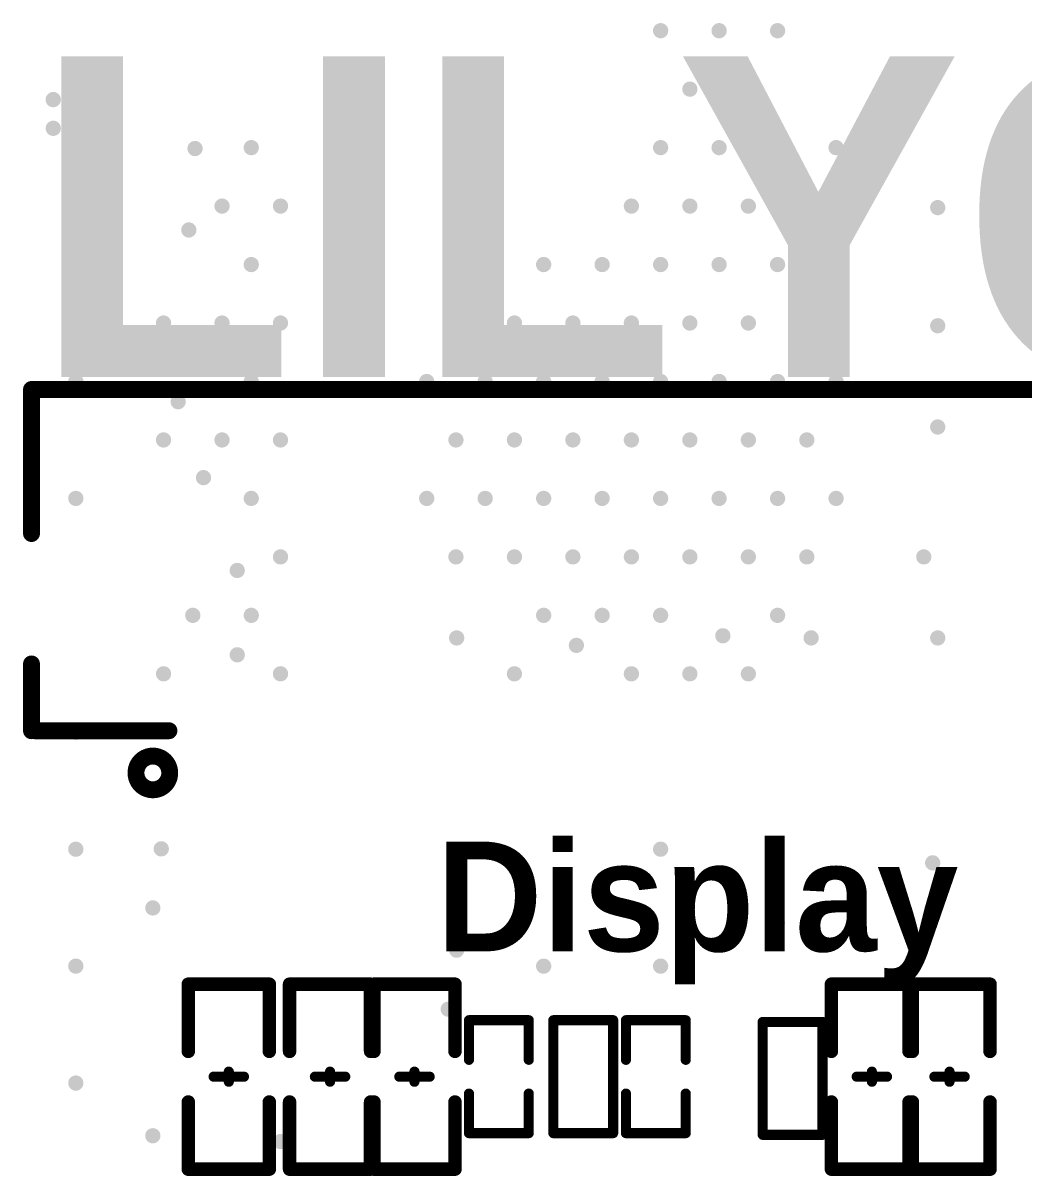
# Model space of a CAD drawing. Header units: millimetres. Extents: x -53 to 39, y 0 to 126.
# Drawn here: x 7.83 to 22.89, y 55.4 to 72.76 of the extents above; entities that cross this region are included whole.
import ezdxf

# ---------------------------------------------------------------- set-up
doc = ezdxf.new("R2010")
doc.units = ezdxf.units.MM
doc.layers.add('TopOverlay', color=2, linetype='Continuous')
doc.layers.add('ViaHoleLayer', color=16, linetype='Continuous')
doc.styles.add('阿里巴巴普惠体 Heavy', font='', dxfattribs={"height": 0.2})
doc.styles.get('阿里巴巴普惠体 Heavy').set_extended_font_data('阿里巴巴普惠体 Heavy', bold=True)

# ---------------------------------------------------------------- blocks, each defined once
blk = doc.blocks.new('R0402_66')
at = {"layer": 'TopOverlay', "const_width": 0.1524}
for points in [[(-0.84987638, -0.44987718), (-0.84987638, 0.4499584599999999)], [(-0.25395682, 0.4499584599999999), (-0.84987638, 0.4499584599999999)], [(0.84996274, 0.4499584599999999), (-0.25395682, 0.4499584599999999)], [(0.84996274, -0.45003974), (0.84996274, 0.4499584599999999)], [(-0.84971382, -0.45003974), (-0.84987638, -0.44987718)], [(-0.25395682, -0.44987718), (-0.84987638, -0.44987718)], [(0.84996274, -0.44987718), (-0.25395682, -0.44987718)]]:
    blk.add_lwpolyline(points, dxfattribs=at)
at = {"layer": 'TopOverlay', "const_width": 0.0762}
for points in [[(-0.88797638, 0.4499584599999999, 1), (-0.81177638, 0.4499584599999999, 1)], [(-0.88797638, 0.4499584599999999, 1), (-0.81177638, 0.4499584599999999, 1)], [(-0.29205682, 0.4499584599999999, 1), (-0.21585682, 0.4499584599999999, 1)], [(-0.29205682, 0.4499584599999999, 1), (-0.21585682, 0.4499584599999999, 1)], [(0.81186274, 0.4499584599999999, 1), (0.8880627399999999, 0.4499584599999999, 1)], [(0.81186274, 0.4499584599999999, 1), (0.8880627399999999, 0.4499584599999999, 1)], [(-0.88797638, -0.44987718, 1), (-0.81177638, -0.44987718, 1)], [(-0.88797638, -0.44987718, 1), (-0.81177638, -0.44987718, 1)], [(-0.88797638, -0.44987718, 1), (-0.81177638, -0.44987718, 1)], [(-0.88781382, -0.45003974, 1), (-0.8116138199999999, -0.45003974, 1)], [(-0.29205682, -0.44987718, 1), (-0.21585682, -0.44987718, 1)], [(-0.29205682, -0.44987718, 1), (-0.21585682, -0.44987718, 1)], [(0.81186274, -0.44987718, 1), (0.8880627399999999, -0.44987718, 1)], [(0.81186274, -0.45003974, 1), (0.8880627399999999, -0.45003974, 1)]]:
    blk.add_lwpolyline(points, format="xyb", close=True, dxfattribs=at)
blk = doc.blocks.new('FPC_SMD_30P_P0_50_L4_9_W18_5_68')
at = {"layer": 'TopOverlay'}
for points, const_width in [([(8.1279619, 1.3968603, 1), (7.6199619, 1.3968603, 1)], 0.254), ([(7.5564619, 1.3968603, 1), (7.683461899999999, 1.3968603, 1)], 0.127), ([(8.0644619, 1.3968603, 1), (8.1914619, 1.3968603, 1)], 0.127), ([(-9.7636203, 0.7619364999999999, 1), (-9.6366203, 0.7619364999999999, 1)], 0.127), ([(-9.7636203, 0.7619364999999999, 1), (-9.6366203, 0.7619364999999999, 1)], 0.127), ([(-7.6946125, 0.7619364999999999, 1), (-7.5676125, 0.7619364999999999, 1)], 0.127), ([(7.5675617, 0.7619364999999999, 1), (7.6945617, 0.7619364999999999, 1)], 0.127), ([(9.5884619, 0.7619364999999999, 1), (9.7154619, 0.7619364999999999, 1)], 0.127), ([(9.636391699999999, 0.7619364999999999, 1), (9.7633917, 0.7619364999999999, 1)], 0.127), ([(-9.7636203, -0.2438781, 1), (-9.6366203, -0.2438781, 1)], 0.127), ([(9.636391699999999, -0.2438273, 1), (9.7633917, -0.2438273, 1)], 0.127), ([(-9.7636203, -2.2061551, 1), (-9.6366203, -2.2061551, 1)], 0.127), ([(9.636391699999999, -2.2061297, 1), (9.7633917, -2.2061297, 1)], 0.127), ([(-9.7636203, -4.3750611, 1), (-9.6366203, -4.3750611, 1)], 0.127), ([(-9.7636203, -4.3750611, 1), (-9.6366203, -4.3750611, 1)], 0.127), ([(9.636391699999999, -4.3750611, 1), (9.7633917, -4.3750611, 1)], 0.127), ([(9.636391699999999, -4.3750611, 1), (9.7633917, -4.3750611, 1)], 0.127)]:
    blk.add_lwpolyline(points, format="xyb", close=True, dxfattribs=dict(at, const_width=const_width))
at = {"layer": 'TopOverlay', "const_width": 0.254}
for points in [[(-9.7001203, 0.7619364999999999), (-9.7001203, -0.2438781)], [(-7.6311125, 0.7619364999999999), (-9.7001203, 0.7619364999999999)], [(9.6519619, 0.7619364999999999), (7.6310617, 0.7619364999999999)], [(9.699891699999998, 0.7619364999999999), (9.699891699999998, -0.2438273)], [(-9.7001203, -2.2061551), (-9.7001203, -4.3750611)], [(9.699891699999998, -2.2061297), (9.699891699999998, -4.3750611)], [(9.699891699999998, -4.3750611), (-9.7001203, -4.3750611)]]:
    blk.add_lwpolyline(points, dxfattribs=at)
blk = doc.blocks.new('C0603_69')
at = {"layer": 'TopOverlay'}
for points, const_width in [([(-0.3809999999999999, 0.6096), (-1.39248134, 0.6096)], 0.2032), ([(-1.39248134, -0.6096), (-1.39248134, 0.6096)], 0.2032), ([(1.39248134, 0.6096), (0.3809999999999999, 0.6096)], 0.2032), ([(1.39248134, -0.6096), (1.39248134, 0.6096)], 0.2032), ([(0, -0.2286), (0, 0.2286)], 0.1524), ([(0, 0), (-0.0762, 0)], 0.1524), ([(0.0762, 0), (0, 0)], 0.1524), ([(-0.3809999999999999, -0.6096), (-1.39248134, -0.6096)], 0.2032), ([(1.39248134, -0.6096), (0.3809999999999999, -0.6096)], 0.2032)]:
    blk.add_lwpolyline(points, dxfattribs=dict(at, const_width=const_width))
for points, const_width in [([(-1.44328134, 0.6096, 1), (-1.34168134, 0.6096, 1)], 0.1016), ([(-1.44328134, 0.6096, 1), (-1.34168134, 0.6096, 1)], 0.1016), ([(-0.4318, 0.6096, 1), (-0.3302, 0.6096, 1)], 0.1016), ([(0.3302, 0.6096, 1), (0.4318, 0.6096, 1)], 0.1016), ([(1.34168134, 0.6096, 1), (1.44328134, 0.6096, 1)], 0.1016), ([(1.34168134, 0.6096, 1), (1.44328134, 0.6096, 1)], 0.1016), ([(-0.0381, 0.2286, 1), (0.0381, 0.2286, 1)], 0.0762), ([(-0.1143, 0, 1), (-0.0381, 0, 1)], 0.0762), ([(-0.0381, 0, 1), (0.0381, 0, 1)], 0.0762), ([(-0.0381, 0, 1), (0.0381, 0, 1)], 0.0762), ([(0.0381, 0, 1), (0.1143, 0, 1)], 0.0762), ([(-0.0381, -0.2286, 1), (0.0381, -0.2286, 1)], 0.0762), ([(-1.44328134, -0.6096, 1), (-1.34168134, -0.6096, 1)], 0.1016), ([(-1.44328134, -0.6096, 1), (-1.34168134, -0.6096, 1)], 0.1016), ([(-0.4318, -0.6096, 1), (-0.3302, -0.6096, 1)], 0.1016), ([(0.3302, -0.6096, 1), (0.4318, -0.6096, 1)], 0.1016), ([(1.34168134, -0.6096, 1), (1.44328134, -0.6096, 1)], 0.1016), ([(1.34168134, -0.6096, 1), (1.44328134, -0.6096, 1)], 0.1016)]:
    blk.add_lwpolyline(points, format="xyb", close=True, dxfattribs=dict(at, const_width=const_width))
blk = doc.blocks.new('C0603_70')
at = {"layer": 'TopOverlay'}
for points, const_width in [([(-1.39248134, 0.6096), (-0.3809999999999999, 0.6096)], 0.2032), ([(-1.39248134, 0.6096), (-1.39248134, -0.6096)], 0.2032), ([(0.3809999999999999, 0.6096), (1.39248134, 0.6096)], 0.2032), ([(1.39248134, 0.6096), (1.39248134, -0.6096)], 0.2032), ([(0, 0.2286), (0, -0.2286)], 0.1524), ([(-0.0762, 0), (0, 0)], 0.1524), ([(0, 0), (0.0762, 0)], 0.1524), ([(-1.39248134, -0.6096), (-0.3809999999999999, -0.6096)], 0.2032), ([(0.3809999999999999, -0.6096), (1.39248134, -0.6096)], 0.2032)]:
    blk.add_lwpolyline(points, dxfattribs=dict(at, const_width=const_width))
for points, const_width in [([(-1.44328134, 0.6096, 1), (-1.34168134, 0.6096, 1)], 0.1016), ([(-1.44328134, 0.6096, 1), (-1.34168134, 0.6096, 1)], 0.1016), ([(-0.4318, 0.6096, 1), (-0.3302, 0.6096, 1)], 0.1016), ([(0.3302, 0.6096, 1), (0.4318, 0.6096, 1)], 0.1016), ([(1.34168134, 0.6096, 1), (1.44328134, 0.6096, 1)], 0.1016), ([(1.34168134, 0.6096, 1), (1.44328134, 0.6096, 1)], 0.1016), ([(-0.0381, 0.2286, 1), (0.0381, 0.2286, 1)], 0.0762), ([(-0.1143, 0, 1), (-0.0381, 0, 1)], 0.0762), ([(-0.0381, 0, 1), (0.0381, 0, 1)], 0.0762), ([(-0.0381, 0, 1), (0.0381, 0, 1)], 0.0762), ([(0.0381, 0, 1), (0.1143, 0, 1)], 0.0762), ([(-0.0381, -0.2286, 1), (0.0381, -0.2286, 1)], 0.0762), ([(-1.44328134, -0.6096, 1), (-1.34168134, -0.6096, 1)], 0.1016), ([(-1.44328134, -0.6096, 1), (-1.34168134, -0.6096, 1)], 0.1016), ([(-0.4318, -0.6096, 1), (-0.3302, -0.6096, 1)], 0.1016), ([(0.3302, -0.6096, 1), (0.4318, -0.6096, 1)], 0.1016), ([(1.34168134, -0.6096, 1), (1.44328134, -0.6096, 1)], 0.1016), ([(1.34168134, -0.6096, 1), (1.44328134, -0.6096, 1)], 0.1016)]:
    blk.add_lwpolyline(points, format="xyb", close=True, dxfattribs=dict(at, const_width=const_width))
blk = doc.blocks.new('C0603_71')
at = {"layer": 'TopOverlay'}
for points, const_width in [([(-1.39248134, 0.6096), (-0.3809999999999999, 0.6096)], 0.2032), ([(-1.39248134, 0.6096), (-1.39248134, -0.6096)], 0.2032), ([(0.3809999999999999, 0.6096), (1.39248134, 0.6096)], 0.2032), ([(1.39248134, 0.6096), (1.39248134, -0.6096)], 0.2032), ([(0, 0.2286), (0, -0.2286)], 0.1524), ([(-0.0762, 0), (0, 0)], 0.1524), ([(0, 0), (0.0762, 0)], 0.1524), ([(-1.39248134, -0.6096), (-0.3809999999999999, -0.6096)], 0.2032), ([(0.3809999999999999, -0.6096), (1.39248134, -0.6096)], 0.2032)]:
    blk.add_lwpolyline(points, dxfattribs=dict(at, const_width=const_width))
for points, const_width in [([(-1.44328134, 0.6096, 1), (-1.34168134, 0.6096, 1)], 0.1016), ([(-1.44328134, 0.6096, 1), (-1.34168134, 0.6096, 1)], 0.1016), ([(-0.4318, 0.6096, 1), (-0.3302, 0.6096, 1)], 0.1016), ([(0.3302, 0.6096, 1), (0.4318, 0.6096, 1)], 0.1016), ([(1.34168134, 0.6096, 1), (1.44328134, 0.6096, 1)], 0.1016), ([(1.34168134, 0.6096, 1), (1.44328134, 0.6096, 1)], 0.1016), ([(-0.0381, 0.2286, 1), (0.0381, 0.2286, 1)], 0.0762), ([(-0.1143, 0, 1), (-0.0381, 0, 1)], 0.0762), ([(-0.0381, 0, 1), (0.0381, 0, 1)], 0.0762), ([(-0.0381, 0, 1), (0.0381, 0, 1)], 0.0762), ([(0.0381, 0, 1), (0.1143, 0, 1)], 0.0762), ([(-0.0381, -0.2286, 1), (0.0381, -0.2286, 1)], 0.0762), ([(-1.44328134, -0.6096, 1), (-1.34168134, -0.6096, 1)], 0.1016), ([(-1.44328134, -0.6096, 1), (-1.34168134, -0.6096, 1)], 0.1016), ([(-0.4318, -0.6096, 1), (-0.3302, -0.6096, 1)], 0.1016), ([(0.3302, -0.6096, 1), (0.4318, -0.6096, 1)], 0.1016), ([(1.34168134, -0.6096, 1), (1.44328134, -0.6096, 1)], 0.1016), ([(1.34168134, -0.6096, 1), (1.44328134, -0.6096, 1)], 0.1016)]:
    blk.add_lwpolyline(points, format="xyb", close=True, dxfattribs=dict(at, const_width=const_width))
blk = doc.blocks.new('R0402_76')
at = {"layer": 'TopOverlay', "const_width": 0.1524}
for points in [[(-0.84987638, 0.4499584599999999), (-0.84987638, -0.44987718)], [(-0.84987638, 0.4499584599999999), (-0.25395682, 0.4499584599999999)], [(-0.25395682, 0.4499584599999999), (0.84996274, 0.4499584599999999)], [(0.84996274, 0.4499584599999999), (0.84996274, -0.45003974)], [(-0.84987638, -0.44987718), (-0.84971382, -0.45003974)], [(-0.84987638, -0.44987718), (-0.25395682, -0.44987718)], [(-0.25395682, -0.44987718), (0.84996274, -0.44987718)]]:
    blk.add_lwpolyline(points, dxfattribs=at)
at = {"layer": 'TopOverlay', "const_width": 0.0762}
for points in [[(-0.88797638, 0.4499584599999999, 1), (-0.81177638, 0.4499584599999999, 1)], [(-0.88797638, 0.4499584599999999, 1), (-0.81177638, 0.4499584599999999, 1)], [(-0.29205682, 0.4499584599999999, 1), (-0.21585682, 0.4499584599999999, 1)], [(-0.29205682, 0.4499584599999999, 1), (-0.21585682, 0.4499584599999999, 1)], [(0.81186274, 0.4499584599999999, 1), (0.8880627399999999, 0.4499584599999999, 1)], [(0.81186274, 0.4499584599999999, 1), (0.8880627399999999, 0.4499584599999999, 1)], [(-0.88797638, -0.44987718, 1), (-0.81177638, -0.44987718, 1)], [(-0.88797638, -0.44987718, 1), (-0.81177638, -0.44987718, 1)], [(-0.88797638, -0.44987718, 1), (-0.81177638, -0.44987718, 1)], [(-0.88781382, -0.45003974, 1), (-0.8116138199999999, -0.45003974, 1)], [(-0.29205682, -0.44987718, 1), (-0.21585682, -0.44987718, 1)], [(-0.29205682, -0.44987718, 1), (-0.21585682, -0.44987718, 1)], [(0.81186274, -0.44987718, 1), (0.8880627399999999, -0.44987718, 1)], [(0.81186274, -0.45003974, 1), (0.8880627399999999, -0.45003974, 1)]]:
    blk.add_lwpolyline(points, format="xyb", close=True, dxfattribs=at)
blk = doc.blocks.new('C0402_83')
at = {"layer": 'TopOverlay', "const_width": 0.1524}
for points in [[(-0.84987638, -0.44987718), (-0.84987638, 0.4499584599999999)], [(-0.25395682, 0.4499584599999999), (-0.84987638, 0.4499584599999999)], [(0.84996274, 0.4499584599999999), (0.25404318, 0.4499584599999999)], [(0.84996274, -0.45003974), (0.84996274, 0.4499584599999999)], [(-0.84971382, -0.45003974), (-0.84987638, -0.44987718)], [(-0.25395682, -0.44987718), (-0.84987638, -0.44987718)], [(0.84996274, -0.44987718), (0.25404318, -0.44987718)]]:
    blk.add_lwpolyline(points, dxfattribs=at)
at = {"layer": 'TopOverlay', "const_width": 0.0762}
for points in [[(-0.88797638, 0.4499584599999999, 1), (-0.81177638, 0.4499584599999999, 1)], [(-0.88797638, 0.4499584599999999, 1), (-0.81177638, 0.4499584599999999, 1)], [(-0.29205682, 0.4499584599999999, 1), (-0.21585682, 0.4499584599999999, 1)], [(0.21594318, 0.4499584599999999, 1), (0.29214318, 0.4499584599999999, 1)], [(0.81186274, 0.4499584599999999, 1), (0.8880627399999999, 0.4499584599999999, 1)], [(0.81186274, 0.4499584599999999, 1), (0.8880627399999999, 0.4499584599999999, 1)], [(-0.88797638, -0.44987718, 1), (-0.81177638, -0.44987718, 1)], [(-0.88797638, -0.44987718, 1), (-0.81177638, -0.44987718, 1)], [(-0.88797638, -0.44987718, 1), (-0.81177638, -0.44987718, 1)], [(-0.88781382, -0.45003974, 1), (-0.8116138199999999, -0.45003974, 1)], [(-0.29205682, -0.44987718, 1), (-0.21585682, -0.44987718, 1)], [(0.21594318, -0.44987718, 1), (0.29214318, -0.44987718, 1)], [(0.81186274, -0.44987718, 1), (0.8880627399999999, -0.44987718, 1)], [(0.81186274, -0.45003974, 1), (0.8880627399999999, -0.45003974, 1)]]:
    blk.add_lwpolyline(points, format="xyb", close=True, dxfattribs=at)
blk = doc.blocks.new('C0603_84')
at = {"layer": 'TopOverlay'}
for points, const_width in [([(-0.3809999999999999, 0.6096), (-1.39248134, 0.6096)], 0.2032), ([(-1.39248134, -0.6096), (-1.39248134, 0.6096)], 0.2032), ([(1.39248134, 0.6096), (0.3809999999999999, 0.6096)], 0.2032), ([(1.39248134, -0.6096), (1.39248134, 0.6096)], 0.2032), ([(0, -0.2286), (0, 0.2286)], 0.1524), ([(0, 0), (-0.0762, 0)], 0.1524), ([(0.0762, 0), (0, 0)], 0.1524), ([(-0.3809999999999999, -0.6096), (-1.39248134, -0.6096)], 0.2032), ([(1.39248134, -0.6096), (0.3809999999999999, -0.6096)], 0.2032)]:
    blk.add_lwpolyline(points, dxfattribs=dict(at, const_width=const_width))
for points, const_width in [([(-1.44328134, 0.6096, 1), (-1.34168134, 0.6096, 1)], 0.1016), ([(-1.44328134, 0.6096, 1), (-1.34168134, 0.6096, 1)], 0.1016), ([(-0.4318, 0.6096, 1), (-0.3302, 0.6096, 1)], 0.1016), ([(0.3302, 0.6096, 1), (0.4318, 0.6096, 1)], 0.1016), ([(1.34168134, 0.6096, 1), (1.44328134, 0.6096, 1)], 0.1016), ([(1.34168134, 0.6096, 1), (1.44328134, 0.6096, 1)], 0.1016), ([(-0.0381, 0.2286, 1), (0.0381, 0.2286, 1)], 0.0762), ([(-0.1143, 0, 1), (-0.0381, 0, 1)], 0.0762), ([(-0.0381, 0, 1), (0.0381, 0, 1)], 0.0762), ([(-0.0381, 0, 1), (0.0381, 0, 1)], 0.0762), ([(0.0381, 0, 1), (0.1143, 0, 1)], 0.0762), ([(-0.0381, -0.2286, 1), (0.0381, -0.2286, 1)], 0.0762), ([(-1.44328134, -0.6096, 1), (-1.34168134, -0.6096, 1)], 0.1016), ([(-1.44328134, -0.6096, 1), (-1.34168134, -0.6096, 1)], 0.1016), ([(-0.4318, -0.6096, 1), (-0.3302, -0.6096, 1)], 0.1016), ([(0.3302, -0.6096, 1), (0.4318, -0.6096, 1)], 0.1016), ([(1.34168134, -0.6096, 1), (1.44328134, -0.6096, 1)], 0.1016), ([(1.34168134, -0.6096, 1), (1.44328134, -0.6096, 1)], 0.1016)]:
    blk.add_lwpolyline(points, format="xyb", close=True, dxfattribs=dict(at, const_width=const_width))
blk = doc.blocks.new('C0603_85')
at = {"layer": 'TopOverlay'}
for points, const_width in [([(-0.3809999999999999, 0.6096), (-1.39248134, 0.6096)], 0.2032), ([(-1.39248134, -0.6096), (-1.39248134, 0.6096)], 0.2032), ([(1.39248134, 0.6096), (0.3809999999999999, 0.6096)], 0.2032), ([(1.39248134, -0.6096), (1.39248134, 0.6096)], 0.2032), ([(0, -0.2286), (0, 0.2286)], 0.1524), ([(0, 0), (-0.0762, 0)], 0.1524), ([(0.0762, 0), (0, 0)], 0.1524), ([(-0.3809999999999999, -0.6096), (-1.39248134, -0.6096)], 0.2032), ([(1.39248134, -0.6096), (0.3809999999999999, -0.6096)], 0.2032)]:
    blk.add_lwpolyline(points, dxfattribs=dict(at, const_width=const_width))
for points, const_width in [([(-1.44328134, 0.6096, 1), (-1.34168134, 0.6096, 1)], 0.1016), ([(-1.44328134, 0.6096, 1), (-1.34168134, 0.6096, 1)], 0.1016), ([(-0.4318, 0.6096, 1), (-0.3302, 0.6096, 1)], 0.1016), ([(0.3302, 0.6096, 1), (0.4318, 0.6096, 1)], 0.1016), ([(1.34168134, 0.6096, 1), (1.44328134, 0.6096, 1)], 0.1016), ([(1.34168134, 0.6096, 1), (1.44328134, 0.6096, 1)], 0.1016), ([(-0.0381, 0.2286, 1), (0.0381, 0.2286, 1)], 0.0762), ([(-0.1143, 0, 1), (-0.0381, 0, 1)], 0.0762), ([(-0.0381, 0, 1), (0.0381, 0, 1)], 0.0762), ([(-0.0381, 0, 1), (0.0381, 0, 1)], 0.0762), ([(0.0381, 0, 1), (0.1143, 0, 1)], 0.0762), ([(-0.0381, -0.2286, 1), (0.0381, -0.2286, 1)], 0.0762), ([(-1.44328134, -0.6096, 1), (-1.34168134, -0.6096, 1)], 0.1016), ([(-1.44328134, -0.6096, 1), (-1.34168134, -0.6096, 1)], 0.1016), ([(-0.4318, -0.6096, 1), (-0.3302, -0.6096, 1)], 0.1016), ([(0.3302, -0.6096, 1), (0.4318, -0.6096, 1)], 0.1016), ([(1.34168134, -0.6096, 1), (1.44328134, -0.6096, 1)], 0.1016), ([(1.34168134, -0.6096, 1), (1.44328134, -0.6096, 1)], 0.1016)]:
    blk.add_lwpolyline(points, format="xyb", close=True, dxfattribs=dict(at, const_width=const_width))
blk = doc.blocks.new('C0402_86')
at = {"layer": 'TopOverlay', "const_width": 0.1524}
for points in [[(-0.84987638, -0.44987718), (-0.84987638, 0.4499584599999999)], [(-0.25395682, 0.4499584599999999), (-0.84987638, 0.4499584599999999)], [(0.84996274, 0.4499584599999999), (0.25404318, 0.4499584599999999)], [(0.84996274, -0.45003974), (0.84996274, 0.4499584599999999)], [(-0.84971382, -0.45003974), (-0.84987638, -0.44987718)], [(-0.25395682, -0.44987718), (-0.84987638, -0.44987718)], [(0.84996274, -0.44987718), (0.25404318, -0.44987718)]]:
    blk.add_lwpolyline(points, dxfattribs=at)
at = {"layer": 'TopOverlay', "const_width": 0.0762}
for points in [[(-0.88797638, 0.4499584599999999, 1), (-0.81177638, 0.4499584599999999, 1)], [(-0.88797638, 0.4499584599999999, 1), (-0.81177638, 0.4499584599999999, 1)], [(-0.29205682, 0.4499584599999999, 1), (-0.21585682, 0.4499584599999999, 1)], [(0.21594318, 0.4499584599999999, 1), (0.29214318, 0.4499584599999999, 1)], [(0.81186274, 0.4499584599999999, 1), (0.8880627399999999, 0.4499584599999999, 1)], [(0.81186274, 0.4499584599999999, 1), (0.8880627399999999, 0.4499584599999999, 1)], [(-0.88797638, -0.44987718, 1), (-0.81177638, -0.44987718, 1)], [(-0.88797638, -0.44987718, 1), (-0.81177638, -0.44987718, 1)], [(-0.88797638, -0.44987718, 1), (-0.81177638, -0.44987718, 1)], [(-0.88781382, -0.45003974, 1), (-0.8116138199999999, -0.45003974, 1)], [(-0.29205682, -0.44987718, 1), (-0.21585682, -0.44987718, 1)], [(0.21594318, -0.44987718, 1), (0.29214318, -0.44987718, 1)], [(0.81186274, -0.44987718, 1), (0.8880627399999999, -0.44987718, 1)], [(0.81186274, -0.45003974, 1), (0.8880627399999999, -0.45003974, 1)]]:
    blk.add_lwpolyline(points, format="xyb", close=True, dxfattribs=at)

msp = doc.modelspace()

# ---------------------------------------------------------------- hatches: boundary and pattern name
at = {"layer": 'ViaHoleLayer'}
h = msp.add_hatch(color=16, dxfattribs=at)
edge = h.paths.add_edge_path()
edge.add_arc((17.42015058, 72.64008332), 0.1149985, 0, 360)
h = msp.add_hatch(color=16, dxfattribs=at)
edge = h.paths.add_edge_path()
edge.add_arc((18.30015136, 72.64008332), 0.1149985, 0, 360)
h = msp.add_hatch(color=16, dxfattribs=at)
edge = h.paths.add_edge_path()
edge.add_arc((19.18015214, 72.64008332), 0.1149985, 0, 360)
h = msp.add_hatch(color=16, dxfattribs=at)
edge = h.paths.add_edge_path()
edge.add_arc((17.86015224, 71.76008254), 0.1149985, 0, 360)
h = msp.add_hatch(color=16, dxfattribs=at)
edge = h.paths.add_edge_path()
edge.add_arc((18.74015302, 71.76008254), 0.1149985, 0, 360)
h = msp.add_hatch(color=16, dxfattribs=at)
edge = h.paths.add_edge_path()
edge.add_arc((8.2804, 71.6026), 0.1149985, 0, 360)
h = msp.add_hatch(color=16, dxfattribs=at)
edge = h.paths.add_edge_path()
edge.add_arc((8.2804, 71.1708), 0.1149985, 0, 360)
h = msp.add_hatch(color=16, dxfattribs=at)
edge = h.paths.add_edge_path()
edge.add_arc((10.414, 70.866), 0.1149985, 0, 360)
h = msp.add_hatch(color=16, dxfattribs=at)
edge = h.paths.add_edge_path()
edge.add_arc((11.26014512, 70.88008176), 0.1149985, 0, 360)
h = msp.add_hatch(color=16, dxfattribs=at)
edge = h.paths.add_edge_path()
edge.add_arc((17.42015058, 70.88008176), 0.1149985, 0, 360)
h = msp.add_hatch(color=16, dxfattribs=at)
edge = h.paths.add_edge_path()
edge.add_arc((18.30015136, 70.88008176), 0.1149985, 0, 360)
h = msp.add_hatch(color=16, dxfattribs=at)
edge = h.paths.add_edge_path()
edge.add_arc((19.18015214, 70.88008176), 0.1149985, 0, 360)
h = msp.add_hatch(color=16, dxfattribs=at)
edge = h.paths.add_edge_path()
edge.add_arc((20.06015292, 70.88008176), 0.1149985, 0, 360)
h = msp.add_hatch(color=16, dxfattribs=at)
edge = h.paths.add_edge_path()
edge.add_arc((19.558, 70.35799999999999), 0.1149985, 0, 360)
h = msp.add_hatch(color=16, dxfattribs=at)
edge = h.paths.add_edge_path()
edge.add_arc((10.820146, 70.00008097999999), 0.1149985, 0, 360)
h = msp.add_hatch(color=16, dxfattribs=at)
edge = h.paths.add_edge_path()
edge.add_arc((11.70014678, 70.00008097999999), 0.1149985, 0, 360)
h = msp.add_hatch(color=16, dxfattribs=at)
edge = h.paths.add_edge_path()
edge.add_arc((16.98015146, 70.00008097999999), 0.1149985, 0, 360)
h = msp.add_hatch(color=16, dxfattribs=at)
edge = h.paths.add_edge_path()
edge.add_arc((17.86015224, 70.00008097999999), 0.1149985, 0, 360)
h = msp.add_hatch(color=16, dxfattribs=at)
edge = h.paths.add_edge_path()
edge.add_arc((18.74015302, 70.00008097999999), 0.1149985, 0, 360)
h = msp.add_hatch(color=16, dxfattribs=at)
edge = h.paths.add_edge_path()
edge.add_arc((21.59, 69.97699999999999), 0.1149985, 0, 360)
h = msp.add_hatch(color=16, dxfattribs=at)
edge = h.paths.add_edge_path()
edge.add_arc((10.32047466, 69.64063034), 0.1149985, 0, 360)
h = msp.add_hatch(color=16, dxfattribs=at)
edge = h.paths.add_edge_path()
edge.add_arc((8.62014278, 69.12008019999999), 0.1149985, 0, 360)
h = msp.add_hatch(color=16, dxfattribs=at)
edge = h.paths.add_edge_path()
edge.add_arc((11.26014512, 69.12008019999999), 0.1149985, 0, 360)
h = msp.add_hatch(color=16, dxfattribs=at)
edge = h.paths.add_edge_path()
edge.add_arc((15.66014902, 69.12008019999999), 0.1149985, 0, 360)
h = msp.add_hatch(color=16, dxfattribs=at)
edge = h.paths.add_edge_path()
edge.add_arc((16.5401498, 69.12008019999999), 0.1149985, 0, 360)
h = msp.add_hatch(color=16, dxfattribs=at)
edge = h.paths.add_edge_path()
edge.add_arc((17.42015058, 69.12008019999999), 0.1149985, 0, 360)
h = msp.add_hatch(color=16, dxfattribs=at)
edge = h.paths.add_edge_path()
edge.add_arc((18.30015136, 69.12008019999999), 0.1149985, 0, 360)
h = msp.add_hatch(color=16, dxfattribs=at)
edge = h.paths.add_edge_path()
edge.add_arc((19.18015214, 69.12008019999999), 0.1149985, 0, 360)
h = msp.add_hatch(color=16, dxfattribs=at)
edge = h.paths.add_edge_path()
edge.add_arc((20.06015292, 69.12008019999999), 0.1149985, 0, 360)
h = msp.add_hatch(color=16, dxfattribs=at)
edge = h.paths.add_edge_path()
edge.add_arc((9.940145219999998, 68.24007942), 0.1149985, 0, 360)
h = msp.add_hatch(color=16, dxfattribs=at)
edge = h.paths.add_edge_path()
edge.add_arc((10.820146, 68.24007942), 0.1149985, 0, 360)
h = msp.add_hatch(color=16, dxfattribs=at)
edge = h.paths.add_edge_path()
edge.add_arc((11.70014678, 68.24007942), 0.1149985, 0, 360)
h = msp.add_hatch(color=16, dxfattribs=at)
edge = h.paths.add_edge_path()
edge.add_arc((15.2201499, 68.24007942), 0.1149985, 0, 360)
h = msp.add_hatch(color=16, dxfattribs=at)
edge = h.paths.add_edge_path()
edge.add_arc((16.10015068, 68.24007942), 0.1149985, 0, 360)
h = msp.add_hatch(color=16, dxfattribs=at)
edge = h.paths.add_edge_path()
edge.add_arc((16.98015146, 68.24007942), 0.1149985, 0, 360)
h = msp.add_hatch(color=16, dxfattribs=at)
edge = h.paths.add_edge_path()
edge.add_arc((17.86015224, 68.24007942), 0.1149985, 0, 360)
h = msp.add_hatch(color=16, dxfattribs=at)
edge = h.paths.add_edge_path()
edge.add_arc((18.74015302, 68.24007942), 0.1149985, 0, 360)
h = msp.add_hatch(color=16, dxfattribs=at)
edge = h.paths.add_edge_path()
edge.add_arc((19.6201538, 68.24007942), 0.1149985, 0, 360)
h = msp.add_hatch(color=16, dxfattribs=at)
edge = h.paths.add_edge_path()
edge.add_arc((21.59, 68.199), 0.1149985, 0, 360)
h = msp.add_hatch(color=16, dxfattribs=at)
edge = h.paths.add_edge_path()
edge.add_arc((8.62014278, 67.36007864), 0.1149985, 0, 360)
h = msp.add_hatch(color=16, dxfattribs=at)
edge = h.paths.add_edge_path()
edge.add_arc((11.26014512, 67.36007864), 0.1149985, 0, 360)
h = msp.add_hatch(color=16, dxfattribs=at)
edge = h.paths.add_edge_path()
edge.add_arc((13.90014746, 67.36007864), 0.1149985, 0, 360)
h = msp.add_hatch(color=16, dxfattribs=at)
edge = h.paths.add_edge_path()
edge.add_arc((14.78014824, 67.36007864), 0.1149985, 0, 360)
h = msp.add_hatch(color=16, dxfattribs=at)
edge = h.paths.add_edge_path()
edge.add_arc((15.66014902, 67.36007864), 0.1149985, 0, 360)
h = msp.add_hatch(color=16, dxfattribs=at)
edge = h.paths.add_edge_path()
edge.add_arc((16.5401498, 67.36007864), 0.1149985, 0, 360)
h = msp.add_hatch(color=16, dxfattribs=at)
edge = h.paths.add_edge_path()
edge.add_arc((17.42015058, 67.36007864), 0.1149985, 0, 360)
h = msp.add_hatch(color=16, dxfattribs=at)
edge = h.paths.add_edge_path()
edge.add_arc((18.30015136, 67.36007864), 0.1149985, 0, 360)
h = msp.add_hatch(color=16, dxfattribs=at)
edge = h.paths.add_edge_path()
edge.add_arc((19.18015214, 67.36007864), 0.1149985, 0, 360)
h = msp.add_hatch(color=16, dxfattribs=at)
edge = h.paths.add_edge_path()
edge.add_arc((20.06015292, 67.36007864), 0.1149985, 0, 360)
h = msp.add_hatch(color=16, dxfattribs=at)
edge = h.paths.add_edge_path()
edge.add_arc((10.16, 67.056), 0.1149985, 0, 360)
h = msp.add_hatch(color=16, dxfattribs=at)
edge = h.paths.add_edge_path()
edge.add_arc((21.59, 66.675), 0.1149985, 0, 360)
h = msp.add_hatch(color=16, dxfattribs=at)
edge = h.paths.add_edge_path()
edge.add_arc((9.940145219999998, 66.48007786), 0.1149985, 0, 360)
h = msp.add_hatch(color=16, dxfattribs=at)
edge = h.paths.add_edge_path()
edge.add_arc((10.820146, 66.48007786), 0.1149985, 0, 360)
h = msp.add_hatch(color=16, dxfattribs=at)
edge = h.paths.add_edge_path()
edge.add_arc((11.70014678, 66.48007786), 0.1149985, 0, 360)
h = msp.add_hatch(color=16, dxfattribs=at)
edge = h.paths.add_edge_path()
edge.add_arc((14.34014912, 66.48007786), 0.1149985, 0, 360)
h = msp.add_hatch(color=16, dxfattribs=at)
edge = h.paths.add_edge_path()
edge.add_arc((15.2201499, 66.48007786), 0.1149985, 0, 360)
h = msp.add_hatch(color=16, dxfattribs=at)
edge = h.paths.add_edge_path()
edge.add_arc((16.10015068, 66.48007786), 0.1149985, 0, 360)
h = msp.add_hatch(color=16, dxfattribs=at)
edge = h.paths.add_edge_path()
edge.add_arc((16.98015146, 66.48007786), 0.1149985, 0, 360)
h = msp.add_hatch(color=16, dxfattribs=at)
edge = h.paths.add_edge_path()
edge.add_arc((17.86015224, 66.48007786), 0.1149985, 0, 360)
h = msp.add_hatch(color=16, dxfattribs=at)
edge = h.paths.add_edge_path()
edge.add_arc((18.74015302, 66.48007786), 0.1149985, 0, 360)
h = msp.add_hatch(color=16, dxfattribs=at)
edge = h.paths.add_edge_path()
edge.add_arc((19.6201538, 66.48007786), 0.1149985, 0, 360)
h = msp.add_hatch(color=16, dxfattribs=at)
edge = h.paths.add_edge_path()
edge.add_arc((10.541, 65.913), 0.1149985, 0, 360)
h = msp.add_hatch(color=16, dxfattribs=at)
edge = h.paths.add_edge_path()
edge.add_arc((8.62014278, 65.60007707999999), 0.1149985, 0, 360)
h = msp.add_hatch(color=16, dxfattribs=at)
edge = h.paths.add_edge_path()
edge.add_arc((11.26014512, 65.60007707999999), 0.1149985, 0, 360)
h = msp.add_hatch(color=16, dxfattribs=at)
edge = h.paths.add_edge_path()
edge.add_arc((13.90014746, 65.60007707999999), 0.1149985, 0, 360)
h = msp.add_hatch(color=16, dxfattribs=at)
edge = h.paths.add_edge_path()
edge.add_arc((14.78014824, 65.60007707999999), 0.1149985, 0, 360)
h = msp.add_hatch(color=16, dxfattribs=at)
edge = h.paths.add_edge_path()
edge.add_arc((15.66014902, 65.60007707999999), 0.1149985, 0, 360)
h = msp.add_hatch(color=16, dxfattribs=at)
edge = h.paths.add_edge_path()
edge.add_arc((16.5401498, 65.60007707999999), 0.1149985, 0, 360)
h = msp.add_hatch(color=16, dxfattribs=at)
edge = h.paths.add_edge_path()
edge.add_arc((17.42015058, 65.60007707999999), 0.1149985, 0, 360)
h = msp.add_hatch(color=16, dxfattribs=at)
edge = h.paths.add_edge_path()
edge.add_arc((18.30015136, 65.60007707999999), 0.1149985, 0, 360)
h = msp.add_hatch(color=16, dxfattribs=at)
edge = h.paths.add_edge_path()
edge.add_arc((19.18015214, 65.60007707999999), 0.1149985, 0, 360)
h = msp.add_hatch(color=16, dxfattribs=at)
edge = h.paths.add_edge_path()
edge.add_arc((20.06015292, 65.60007707999999), 0.1149985, 0, 360)
h = msp.add_hatch(color=16, dxfattribs=at)
edge = h.paths.add_edge_path()
edge.add_arc((11.70014678, 64.7200763), 0.1149985, 0, 360)
h = msp.add_hatch(color=16, dxfattribs=at)
edge = h.paths.add_edge_path()
edge.add_arc((14.34014912, 64.7200763), 0.1149985, 0, 360)
h = msp.add_hatch(color=16, dxfattribs=at)
edge = h.paths.add_edge_path()
edge.add_arc((15.2201499, 64.7200763), 0.1149985, 0, 360)
h = msp.add_hatch(color=16, dxfattribs=at)
edge = h.paths.add_edge_path()
edge.add_arc((16.10015068, 64.7200763), 0.1149985, 0, 360)
h = msp.add_hatch(color=16, dxfattribs=at)
edge = h.paths.add_edge_path()
edge.add_arc((16.98015146, 64.7200763), 0.1149985, 0, 360)
h = msp.add_hatch(color=16, dxfattribs=at)
edge = h.paths.add_edge_path()
edge.add_arc((17.86015224, 64.7200763), 0.1149985, 0, 360)
h = msp.add_hatch(color=16, dxfattribs=at)
edge = h.paths.add_edge_path()
edge.add_arc((18.74015302, 64.7200763), 0.1149985, 0, 360)
h = msp.add_hatch(color=16, dxfattribs=at)
edge = h.paths.add_edge_path()
edge.add_arc((19.6201538, 64.7200763), 0.1149985, 0, 360)
h = msp.add_hatch(color=16, dxfattribs=at)
edge = h.paths.add_edge_path()
edge.add_arc((21.38015536, 64.7200763), 0.1149985, 0, 360)
h = msp.add_hatch(color=16, dxfattribs=at)
edge = h.paths.add_edge_path()
edge.add_arc((11.049, 64.51599999999999), 0.1149985, 0, 360)
h = msp.add_hatch(color=16, dxfattribs=at)
edge = h.paths.add_edge_path()
edge.add_arc((10.38014434, 63.84007552), 0.1149985, 0, 360)
h = msp.add_hatch(color=16, dxfattribs=at)
edge = h.paths.add_edge_path()
edge.add_arc((11.26014512, 63.84007552), 0.1149985, 0, 360)
h = msp.add_hatch(color=16, dxfattribs=at)
edge = h.paths.add_edge_path()
edge.add_arc((15.66014902, 63.84007552), 0.1149985, 0, 360)
h = msp.add_hatch(color=16, dxfattribs=at)
edge = h.paths.add_edge_path()
edge.add_arc((16.5401498, 63.84007552), 0.1149985, 0, 360)
h = msp.add_hatch(color=16, dxfattribs=at)
edge = h.paths.add_edge_path()
edge.add_arc((17.42015058, 63.84007552), 0.1149985, 0, 360)
h = msp.add_hatch(color=16, dxfattribs=at)
edge = h.paths.add_edge_path()
edge.add_arc((19.18015214, 63.84007552), 0.1149985, 0, 360)
h = msp.add_hatch(color=16, dxfattribs=at)
edge = h.paths.add_edge_path()
edge.add_arc((14.351, 63.5), 0.1149985, 0, 360)
h = msp.add_hatch(color=16, dxfattribs=at)
edge = h.paths.add_edge_path()
edge.add_arc((18.35653682, 63.53231134), 0.1149985, 0, 360)
h = msp.add_hatch(color=16, dxfattribs=at)
edge = h.paths.add_edge_path()
edge.add_arc((19.685, 63.5), 0.1149985, 0, 360)
h = msp.add_hatch(color=16, dxfattribs=at)
edge = h.paths.add_edge_path()
edge.add_arc((21.59, 63.5), 0.1149985, 0, 360)
h = msp.add_hatch(color=16, dxfattribs=at)
edge = h.paths.add_edge_path()
edge.add_arc((11.049, 63.246), 0.1149985, 0, 360)
h = msp.add_hatch(color=16, dxfattribs=at)
edge = h.paths.add_edge_path()
edge.add_arc((16.15264994, 63.38837969999999), 0.1149985, 0, 360)
h = msp.add_hatch(color=16, dxfattribs=at)
edge = h.paths.add_edge_path()
edge.add_arc((9.940145219999998, 62.96007474), 0.1149985, 0, 360)
h = msp.add_hatch(color=16, dxfattribs=at)
edge = h.paths.add_edge_path()
edge.add_arc((11.70014678, 62.96007474), 0.1149985, 0, 360)
h = msp.add_hatch(color=16, dxfattribs=at)
edge = h.paths.add_edge_path()
edge.add_arc((15.2201499, 62.96007474), 0.1149985, 0, 360)
h = msp.add_hatch(color=16, dxfattribs=at)
edge = h.paths.add_edge_path()
edge.add_arc((16.98015146, 62.96007474), 0.1149985, 0, 360)
h = msp.add_hatch(color=16, dxfattribs=at)
edge = h.paths.add_edge_path()
edge.add_arc((17.86015224, 62.96007474), 0.1149985, 0, 360)
h = msp.add_hatch(color=16, dxfattribs=at)
edge = h.paths.add_edge_path()
edge.add_arc((18.74015302, 62.96007474), 0.1149985, 0, 360)
h = msp.add_hatch(color=16, dxfattribs=at)
edge = h.paths.add_edge_path()
edge.add_arc((8.62014278, 62.08007395999999), 0.1149985, 0, 360)
h = msp.add_hatch(color=16, dxfattribs=at)
edge = h.paths.add_edge_path()
edge.add_arc((8.62014278, 60.32007239999999), 0.1149985, 0, 360)
h = msp.add_hatch(color=16, dxfattribs=at)
edge = h.paths.add_edge_path()
edge.add_arc((9.906, 60.325), 0.1149985, 0, 360)
h = msp.add_hatch(color=16, dxfattribs=at)
edge = h.paths.add_edge_path()
edge.add_arc((17.42015058, 60.32007239999999), 0.1149985, 0, 360)
h = msp.add_hatch(color=16, dxfattribs=at)
edge = h.paths.add_edge_path()
edge.add_arc((21.5139397, 60.11404029999999), 0.1149985, 0, 360)
h = msp.add_hatch(color=16, dxfattribs=at)
edge = h.paths.add_edge_path()
edge.add_arc((9.779, 59.43599999999999), 0.1149985, 0, 360)
h = msp.add_hatch(color=16, dxfattribs=at)
edge = h.paths.add_edge_path()
edge.add_arc((19.177, 59.20739999999999), 0.1149985, 0, 360)
h = msp.add_hatch(color=16, dxfattribs=at)
edge = h.paths.add_edge_path()
edge.add_arc((18.415, 58.92799999999999), 0.1149985, 0, 360)
h = msp.add_hatch(color=16, dxfattribs=at)
edge = h.paths.add_edge_path()
edge.add_arc((14.351, 58.80099999999999), 0.1149985, 0, 360)
h = msp.add_hatch(color=16, dxfattribs=at)
edge = h.paths.add_edge_path()
edge.add_arc((8.62014278, 58.56007083999999), 0.1149985, 0, 360)
h = msp.add_hatch(color=16, dxfattribs=at)
edge = h.paths.add_edge_path()
edge.add_arc((15.66014902, 58.56007083999999), 0.1149985, 0, 360)
h = msp.add_hatch(color=16, dxfattribs=at)
edge = h.paths.add_edge_path()
edge.add_arc((17.42015058, 58.56007083999999), 0.1149985, 0, 360)
h = msp.add_hatch(color=16, dxfattribs=at)
edge = h.paths.add_edge_path()
edge.add_arc((14.224, 57.91199999999999), 0.1149985, 0, 360)
h = msp.add_hatch(color=16, dxfattribs=at)
edge = h.paths.add_edge_path()
edge.add_arc((8.62014278, 56.80006928), 0.1149985, 0, 360)
h = msp.add_hatch(color=16, dxfattribs=at)
edge = h.paths.add_edge_path()
edge.add_arc((9.779, 56.007), 0.1149985, 0, 360)
h = msp.add_hatch(color=16, dxfattribs=at)
edge = h.paths.add_edge_path()
edge.add_arc((11.70014678, 55.9200685), 0.1149985, 0, 360)

# ---------------------------------------------------------------- block references
for name, p, rotation in [('FPC_SMD_30P_P0_50_L4_9_W18_5_68', (17.653, 62.865), 180), ('C0603_71', (10.922, 56.896), 90), ('C0603_70', (12.446, 56.896), 90), ('C0603_85', (13.716, 56.896), 270), ('C0603_69', (20.5994, 56.896), 270), ('C0603_84', (21.7678, 56.896), 270), ('C0402_86', (14.986, 56.896), 270), ('R0402_76', (16.256, 56.896), 90), ('C0402_83', (17.3482, 56.896), 270), ('R0402_66', (19.4056, 56.8706), 270)]:
    msp.add_blockref(name, p, dxfattribs=dict(rotation=rotation))

# ---------------------------------------------------------------- texts
at = {"layer": 'TopOverlay', "style": '阿里巴巴普惠体 Heavy'}
for s, height, p in [('LILYGO®', 4.826, (7.9679165, 67.42916410000001)), ('Display', 1.651, (14.04642606, 58.78363402))]:
    msp.add_text(s, height=height, rotation=360, dxfattribs=at).set_placement(p)

doc.saveas('drawing.dxf')
